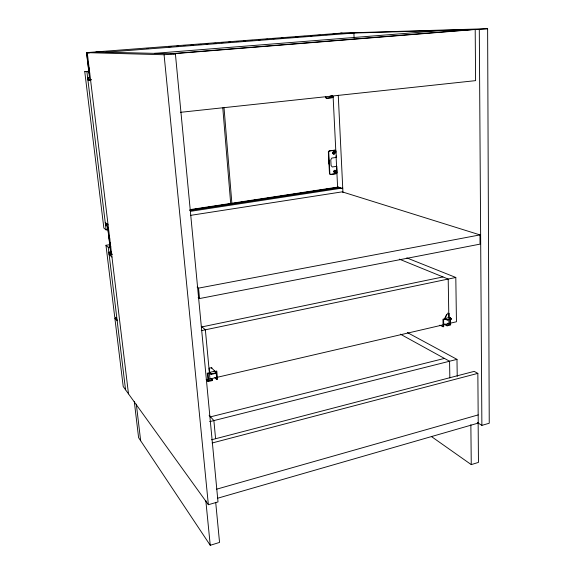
<?xml version="1.0" encoding="UTF-8"?>
<svg xmlns="http://www.w3.org/2000/svg" width="574" height="574" viewBox="0 0 574 574"><rect width="100%" height="100%" fill="white"/><g stroke="black" fill="none" stroke-linecap="round" stroke-linejoin="round"><path stroke-width="0.86" d="M449.112 317.515L449.047 313.72L446.945 314.2L444.907 318.477L449.112 317.515L451.444 318.62L451.451 319.094L447.232 320.062L444.628 318.814L446.665 314.538M331.406 95.528L330.947 95.901M333.229 152.275C334.692 151.514 334.534 154.227 333.164 153.251M134.273 401.377L138.592 437.653L210.249 545.3L219.548 542.423L215.702 502.336M431.67 436.721L471.261 464.617L478.458 462.393L478.149 422.622M116.615 317.759L114.857 318.104L123.216 386.546L208.362 504.718L218.005 501.92L175.393 53.834L95.872 52.004M477.324 422.514L481.88 425.37L489.242 423.239L487.62 28.7L340.511 33.12M217.388 498.297L478.235 423.088L477.848 373.373L474.189 371.378L211.526 439.792M216.52 489.22L478.171 414.909M212.1 443.006L477.848 373.373M209.61 421.668L456.983 359.367L457.227 376.379M210.522 416.846L444.463 358.42M443.874 324.26L447.089 325.831L450.64 325.006L450.518 317.458L448.839 317.845L448.201 279.064L399.332 259.154M206.504 379.794L456.445 321.77L455.806 277.472L406.787 257.898M206.174 379.651L208.061 381.566L212.552 380.519L212.48 379.737L208.778 380.598L208.14 373.817L210.522 373.272M444.663 323.944L447.074 325.128L450.009 324.446L449.923 319.187M214.848 377.656L216.764 379.536L217.553 379.349L216.785 371.034L214.195 371.629M439.906 325.178L443.099 326.764L443.731 326.613L443.602 319.761L445.969 319.216M209.395 372.727L211.103 374.413L216.412 373.193L214.633 370.998L216.412 373.193M211.677 368.199L211.792 367.597L209.137 368.199L209.532 372.39L214.827 371.184L211.648 367.941M209.869 372.619L207.271 373.215L208.061 381.566M445.481 318.62L442.963 319.194L443.099 326.764M209.532 372.39L211.053 373.889L216.369 372.669M444.62 318.34L447.225 319.589L451.444 318.62M201.991 326.886L442.97 276.933M201.309 330.653L455.806 277.472M198.138 297.454L199.544 298.559L480.043 244.129L479.979 234.902L342.183 191.852L190.654 215.35M197.126 287.057L198.554 288.134L479.979 234.902M105.673 222.899L105.551 224.355L106.864 225.381A3.179 0.646 80.5 0 1 107.977 229.048L108.988 237.371L109.562 237.844L109.727 239.25L109.038 237.808L109.67 243.024L110.136 243.426L110.129 242.551L110.294 243.95L109.72 243.462L110.717 251.713A3.15 0.639 80.2 0 1 110.344 254.088L109.017 252.904L109.168 254.153L110.933 253.859M109.168 254.153L112.152 254.017M112.21 254.447L109.555 254.885L109.505 254.454M111.485 251.728L108.838 252.165L110.265 253.443A2.475 0.502 80.2 0 0 110.56 251.57L107.819 228.926A2.497 0.509 80.5 0 0 106.943 226.041L105.523 224.929M117.017 319.51L114.707 316.877L105.968 245.285L109.498 244.711M105.968 245.285L108.242 247.272L110.89 246.834M89.207 71.262L84.758 71.642L103.865 228.072L106.125 229.894L107.89 229.622M190.145 209.618L338.739 186.966M189.829 210.055L338.646 187.346M190.324 210.113L230.131 204.035M231.903 203.763L241.632 202.278M243.405 202.012L256.671 199.982M258.444 199.716L290.286 194.851M292.058 194.579L316.826 190.798M318.599 190.532L338.947 187.425M189.872 210.479L340.439 187.476M105.551 224.355L107.316 224.082M190.439 211.34L342.542 188.035M335.675 173.635L330.617 174.367A1.227 1.076 -73.7 0 1 329.462 173.319L328.364 152.232A1.241 1.083 -76.1 0 1 329.397 150.862L334.498 150.18A1.241 1.083 -76.1 0 1 335.647 151.249M336.773 166.331L332.246 166.977L331.076 165.513L330.782 159.837L331.794 158.058L336.328 157.434L336.027 151.342A1.241 1.083 -76.1 0 0 334.879 150.266L329.777 150.948A1.241 1.091 -76 0 0 328.744 152.318L329.842 173.427A1.234 1.076 -73.7 0 0 330.99 174.474L336.048 173.735A1.227 1.069 -73.8 0 0 337.074 172.372L336.773 166.331L336.393 166.238M180.458 112.325L475.595 80.64L475.2 29.489L173.047 53.777M89.386 52.93L86.71 53.131L88.439 67.467L88.963 67.517L89.149 69.074L88.504 67.947L89.2 73.723L89.616 73.781L89.587 72.726L89.372 75.151A3.408 0.689 82.5 0 1 89.07 78.43L87.8 78.243L87.966 79.585L90.642 79.348M87.966 79.585L90.957 79.399M88.762 79.973L91.28 79.743M91.015 79.872L88.339 80.109L88.281 79.635M89.415 77.547L87.635 77.698L89.006 77.906M84.758 71.642L89.609 71.671M170.736 53.726L471.161 29.611M89.006 77.885A2.77 0.56 82.5 0 0 89.221 75.137L86.495 52.636L164.078 54.745L175.393 53.834M335.281 33.593L479.297 29.367L487.62 28.7M154.499 53.353L442.504 30.451M86.495 52.636L342.097 33.07M95.27 52.528L97.056 52.392M146.449 48.532L148.236 48.388M168.742 46.81L171.21 46.673M176.77 46.193L178.55 46.056M183.902 45.64L185.682 45.504M191.034 45.095L193.546 44.951M199.056 44.478L200.843 44.334M206.195 43.925L207.975 43.789M214.095 43.366L215.881 43.229M221.349 42.756L223.135 42.62M228.481 42.203L230.267 42.067M236.431 41.644L238.296 41.45M243.641 41.041L245.428 40.898M250.773 40.489L252.56 40.352M258.766 39.922L260.582 39.735M265.934 39.319L267.721 39.183M273.066 38.774L274.853 38.63M281.095 38.149L282.889 38.063M288.227 37.604L290.006 37.468M295.359 37.052L298.035 36.844M303.388 36.435L305.224 36.341M310.52 35.882L312.299 35.746M317.652 35.337L320.414 35.172M325.673 34.72L327.56 34.619M332.812 34.167L334.592 34.031M105.817 52.227L353.893 33.048L354.108 37.999M340.834 33.55L341.853 33.522M334.355 171.985C336.357 171.167 333.02 170.141 334.226 171.942M86.71 53.131L87.226 53.145L87.449 54.135M87.922 80.044L90.656 80.475M335.948 157.341L336.328 157.434M342.764 188.71L337.612 187.138L336.055 155.855M447.698 313.088L449.047 313.72M448.825 317.845L451.451 319.094M447.584 323.27L450.009 324.446M407.325 332.547L456.983 359.367M400.394 334.168L449.571 361.233L449.851 377.943M105.236 222.561L108.077 224.757M201.295 326.29L205.363 329.806L209.984 378.991M109.117 254.49L111.973 257.066M211.218 378.481L212.48 379.737M211.289 379.256L212.552 380.519M209.101 415.26L213.887 420.591L215.566 438.443M114.857 318.104L117.168 320.751M86.932 71.901L106.125 229.894M108.242 247.272L125.555 389.789M87.27 52.657L128.49 393.857M136.325 404.153L140.666 440.767M205.808 500.521L210.249 545.3M164.078 54.745L208.362 504.718M198.554 288.134L199.544 298.559M211.053 373.889L211.103 374.413M216.068 371.995L216.764 379.536M224.025 107.761L231.86 203.096M222.791 107.89L230.669 203.275M333.121 96.855L335.876 152.275M338.258 95.255L342.958 192.656M447.225 319.589L447.232 320.062M447.074 325.128L447.089 325.831M448.868 319.065L448.94 323.514M470.859 424.717L471.261 464.617M479.297 29.367L481.88 425.37M325.494 97.056A1.27 1.112 -82.3 0 0 326.678 98.197L331.858 97.637A1.27 1.105 -82.2 0 0 332.848 96.748M333.293 96.303A1.27 1.105 -82.1 0 1 332.246 97.68L327.058 98.24A1.277 1.112 -82.3 0 1 325.874 97.099M332.073 95.6A1.27 1.112 -82.3 0 1 330.201 96.181M331.98 95.585A1.27 1.112 -82.3 0 1 330.1 96.167M329.268 164.078A7.189 6.278 -74.9 0 1 329.139 161.61M329.081 164.028A7.189 6.271 -74.9 0 1 329.175 160.325M336.694 172.272A1.227 1.069 -73.8 0 1 336.637 172.745M336.507 173.039A1.227 1.069 -73.8 0 1 336.084 173.484M333.279 152.749C333.803 154.686 334.455 151.034 333.279 152.749M334.219 171.375C335.015 173.556 335.725 169.538 334.219 171.375M334.656 153.696A1.241 1.083 -75.9 0 0 334.226 151.658A1.241 1.083 -75.9 0 0 332.841 153.208A1.241 1.083 -75.9 0 0 334.656 153.696M335.438 172.451A1.227 1.076 -73.9 0 0 335.338 170.356A1.227 1.076 -73.9 0 0 333.759 171.633A1.227 1.076 -73.9 0 0 335.438 172.451M334.563 153.674A1.241 1.083 -75.9 0 0 334.125 151.636A1.241 1.083 -75.9 0 0 332.748 153.186A1.241 1.083 -75.9 0 0 334.563 153.674"/></g></svg>
